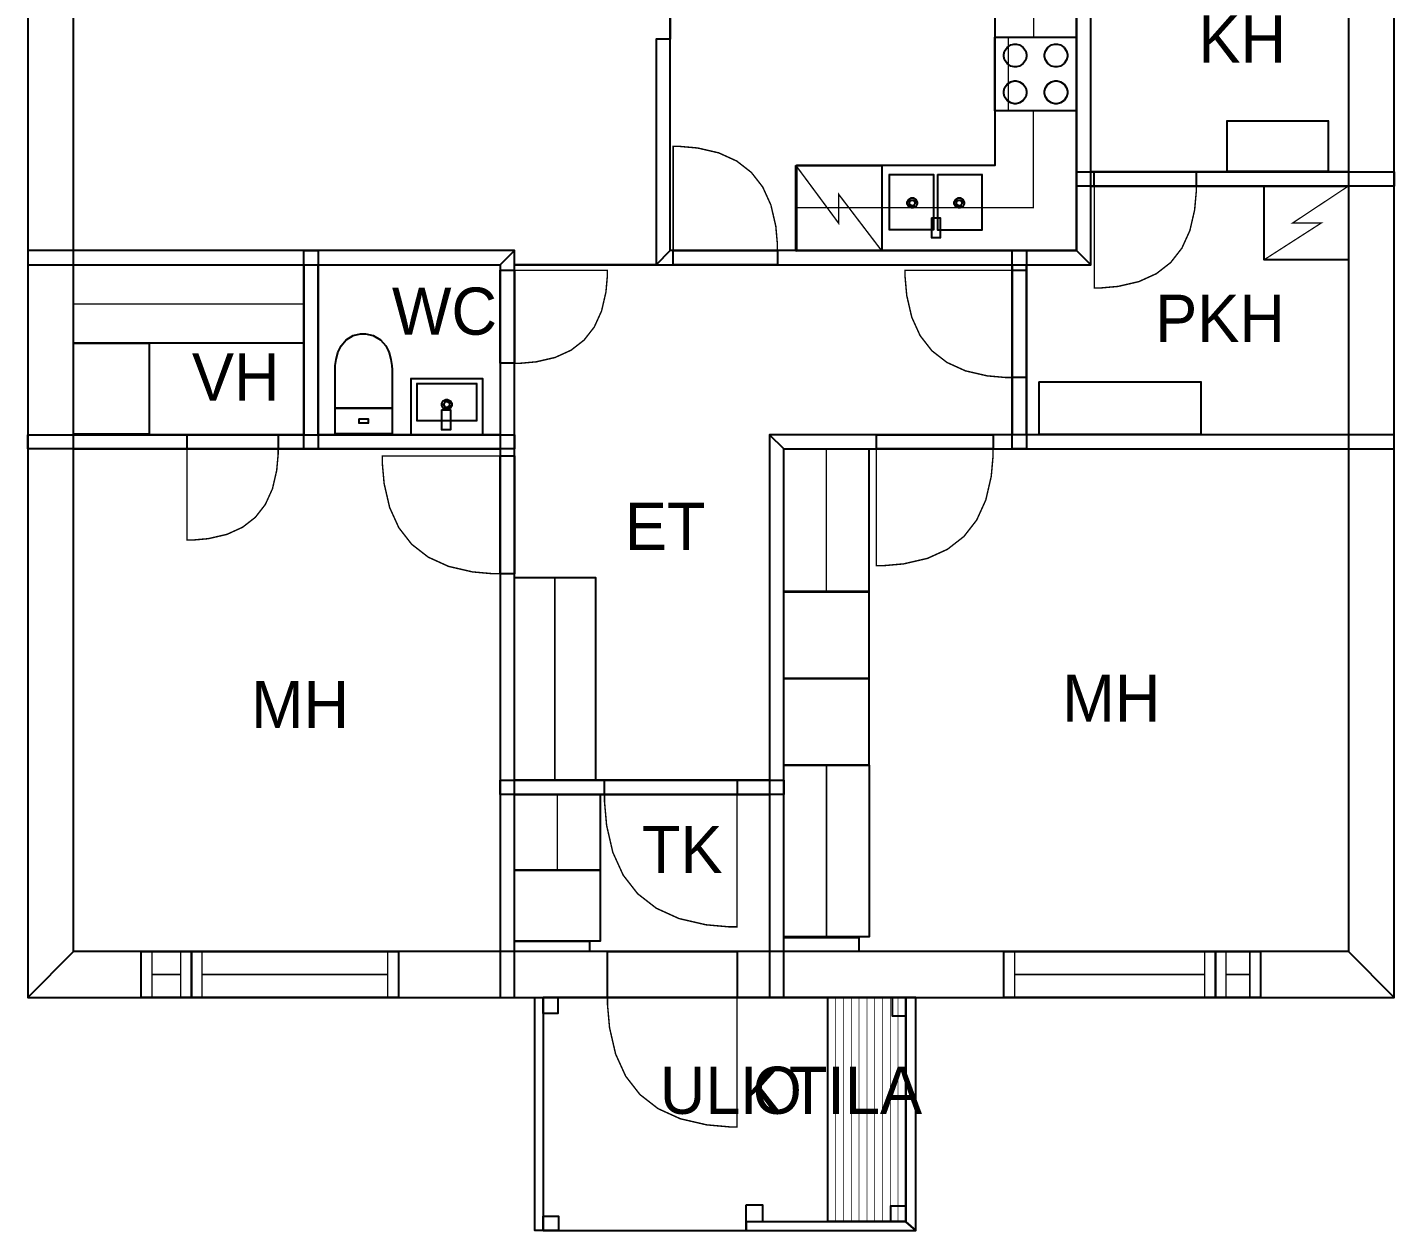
# Model space of a CAD drawing. Extents: x 0.6 to 11.9, y 0 to 13.3.
# Drawn here: x 0.63 to 10.59, y 0.01 to 8.78 of the extents above; entities that cross this region are included whole.
import ezdxf

# ---------------------------------------------------------------- set-up
doc = ezdxf.new("R2010")
doc.units = 0
doc.layers.get('0').update_dxf_attribs({"linetype": 'CONTINUOUS'})

msp = doc.modelspace()

# ---------------------------------------------------------------- linework, layer by layer
at = {"color": 0}
for points, const_width in [([(0.963542, 2.04454), (0.963542, 11.4457), (0.630208, 11.779), (0.630208, 1.71121), (0.963542, 2.04454)], 0.002083), ([(10.2536, 11.4457), (10.2536, 2.04454), (10.587, 1.71121), (10.587, 11.779), (10.2536, 11.4457)], 0.002083), ([(7.95888, 10.0922), (7.95888, 8.70594), (7.77544, 8.70594), (7.77544, 8.17156), (7.95751, 8.17156), (7.95751, 7.4656), (6.2251, 7.4656), (6.22721, 7.15153), (8.27149, 7.15218), (8.27061, 10.0895), (7.95888, 10.0922)], 0.010417), ([(7.67557, 10.0895), (7.67557, 7.77149), (6.23096, 7.77149), (6.23096, 7.15022), (8.27138, 7.15224), (8.27061, 10.0895), (7.67557, 10.0895)], 0.010417), ([(8.37565, 7.04807), (8.37565, 9.72933), (8.27149, 9.72933), (8.27149, 7.15224), (8.37565, 7.04807)], 0.002083), ([(5.2079, 8.69228), (5.2079, 7.04807), (5.31207, 7.15224), (5.31207, 8.69228), (5.2079, 8.69228)], 0.002083), ([(7.67626, 8.70708), (7.67626, 8.17117), (8.27106, 8.17117), (8.27106, 8.70708), (7.67626, 8.70708)], 0.010417), ([(7.82487, 8.491), (7.81674, 8.491), (7.79243, 8.49756), (7.76594, 8.5154), (7.74804, 8.54194), (7.74154, 8.56625), (7.74154, 8.57433), (7.74154, 8.58247), (7.74804, 8.60682), (7.76594, 8.63331), (7.79243, 8.65115), (7.81674, 8.65767), (7.82487, 8.65767), (7.83296, 8.65767), (7.85726, 8.65115), (7.88379, 8.63331), (7.90164, 8.60682), (7.90821, 8.58247), (7.90821, 8.57433), (7.90821, 8.56625), (7.90164, 8.54194), (7.88379, 8.5154), (7.85726, 8.49756), (7.83296, 8.491), (7.82487, 8.491)], 0.010417), ([(8.12207, 8.491), (8.11393, 8.491), (8.08963, 8.49756), (8.06315, 8.5154), (8.04525, 8.54194), (8.03874, 8.56625), (8.03874, 8.57433), (8.03874, 8.58247), (8.04525, 8.60682), (8.06315, 8.63331), (8.08963, 8.65115), (8.11393, 8.65767), (8.12207, 8.65767), (8.13015, 8.65767), (8.15446, 8.65115), (8.18099, 8.63331), (8.19883, 8.60682), (8.2054, 8.58247), (8.2054, 8.57433), (8.2054, 8.56625), (8.19883, 8.54194), (8.18099, 8.5154), (8.15446, 8.49756), (8.13015, 8.491), (8.12207, 8.491)], 0.010417), ([(7.82487, 8.22222), (7.81674, 8.22222), (7.79243, 8.22879), (7.76594, 8.24664), (7.74804, 8.27317), (7.74154, 8.29747), (7.74154, 8.30556), (7.74154, 8.31369), (7.74804, 8.338), (7.76594, 8.36447), (7.79243, 8.38238), (7.81674, 8.38889), (7.82487, 8.38889), (7.83296, 8.38889), (7.85726, 8.38238), (7.88379, 8.36447), (7.90164, 8.338), (7.90821, 8.31369), (7.90821, 8.30556), (7.90821, 8.29747), (7.90164, 8.27317), (7.88379, 8.24664), (7.85726, 8.22879), (7.83296, 8.22222), (7.82487, 8.22222)], 0.010417), ([(8.12207, 8.22222), (8.11393, 8.22222), (8.08963, 8.22879), (8.06315, 8.24664), (8.04525, 8.27317), (8.03874, 8.29747), (8.03874, 8.30556), (8.03874, 8.31369), (8.04525, 8.338), (8.06315, 8.36447), (8.08963, 8.38238), (8.11393, 8.38889), (8.12207, 8.38889), (8.13015, 8.38889), (8.15446, 8.38238), (8.18099, 8.36447), (8.19883, 8.338), (8.2054, 8.31369), (8.2054, 8.30556), (8.2054, 8.29747), (8.19883, 8.27317), (8.18099, 8.24664), (8.15446, 8.22879), (8.13015, 8.22222), (8.12207, 8.22222)], 0.010417), ([(9.36849, 8.0989), (10.1062, 8.0989), (10.1062, 7.72775), (9.36849, 7.72775), (9.36849, 8.0989)], 0.010417), ([(6.09261, 7.15224), (6.09261, 7.19678), (6.08074, 7.33035), (6.04508, 7.48469), (5.98574, 7.61529), (5.90261, 7.72211), (5.79579, 7.80524), (5.66521, 7.86458), (5.51085, 7.90022), (5.37728, 7.91206), (5.33279, 7.91206), (5.33279, 7.15224), (6.09261, 7.15224)], 0.010417), ([(6.22715, 7.77149), (6.85215, 7.77149), (6.85215, 7.15158), (6.22715, 7.15158), (6.22715, 7.77149)], 0.010417), ([(6.90842, 7.70822), (7.22874, 7.70822), (7.22874, 7.30311), (6.90842, 7.30311), (6.90842, 7.70822)], 0.010417), ([(7.26237, 7.70731), (7.58279, 7.70731), (7.58279, 7.30208), (7.26237, 7.30208), (7.26237, 7.70731)], 0.010417), ([(8.27149, 7.72715), (10.587, 7.72715), (10.587, 7.62299), (8.27149, 7.62299), (8.27149, 7.72715)], 0.002083), ([(8.40093, 7.72715), (9.14388, 7.72715), (9.14388, 7.62299), (8.40093, 7.62299), (8.40093, 7.72715)], 0.010417), ([(8.40093, 7.72715), (9.14388, 7.72715), (9.14388, 7.62299), (8.40093, 7.62299), (8.40093, 7.72715)], 0.010417), ([(9.14388, 7.62299), (9.14388, 7.57949), (9.13226, 7.44889), (9.09744, 7.29801), (9.03939, 7.17031), (8.95811, 7.06581), (8.85363, 6.98454), (8.72592, 6.92649), (8.57503, 6.89165), (8.44444, 6.88004), (8.40093, 6.88004), (8.40093, 7.62299), (9.14388, 7.62299)], 0.010417), ([(9.63872, 7.62294), (9.63872, 7.08513), (10.2529, 7.08513), (10.2529, 7.62294), (9.63872, 7.62294)], 0.008964), ([(7.03825, 7.49989), (7.03825, 7.50635), (7.04889, 7.52572), (7.06825, 7.53635), (7.07471, 7.53635), (7.08111, 7.53635), (7.10047, 7.52572), (7.11117, 7.50635), (7.11117, 7.49989), (7.11117, 7.49349), (7.10047, 7.47413), (7.08111, 7.46343), (7.07471, 7.46343), (7.06825, 7.46343), (7.04889, 7.47413), (7.03825, 7.49349), (7.03825, 7.49989)], 0.008333), ([(7.05388, 7.49989), (7.05388, 7.50358), (7.05994, 7.51465), (7.07101, 7.52072), (7.07471, 7.52072), (7.07835, 7.52072), (7.08942, 7.51465), (7.09554, 7.50358), (7.09554, 7.49989), (7.09554, 7.49625), (7.08942, 7.48519), (7.07835, 7.47906), (7.07471, 7.47906), (7.07101, 7.47906), (7.05994, 7.48519), (7.05388, 7.49625), (7.05388, 7.49989)], 0.008333), ([(7.38108, 7.49989), (7.38108, 7.50635), (7.39171, 7.52572), (7.41108, 7.53635), (7.41754, 7.53635), (7.42393, 7.53635), (7.44331, 7.52572), (7.454, 7.50635), (7.454, 7.49989), (7.454, 7.49349), (7.44331, 7.47413), (7.42393, 7.46343), (7.41754, 7.46343), (7.41108, 7.46343), (7.39171, 7.47413), (7.38108, 7.49349), (7.38108, 7.49989)], 0.008333), ([(7.39671, 7.49989), (7.39671, 7.50358), (7.40278, 7.51465), (7.41385, 7.52072), (7.41754, 7.52072), (7.42117, 7.52072), (7.43224, 7.51465), (7.43837, 7.50358), (7.43837, 7.49989), (7.43837, 7.49625), (7.43224, 7.48519), (7.42117, 7.47906), (7.41754, 7.47906), (7.41385, 7.47906), (7.40278, 7.48519), (7.39671, 7.49625), (7.39671, 7.49989)], 0.008333), ([(7.21674, 7.39019), (7.27924, 7.39019), (7.27924, 7.24436), (7.21674, 7.24436), (7.21674, 7.39019)], 0.010417), ([(0.630208, 7.04807), (4.07178, 7.04807), (4.17594, 7.15224), (0.630208, 7.15224), (0.630208, 7.04807)], 0.002083), ([(2.64128, 7.15224), (2.74544, 7.15224), (2.74544, 5.70714), (2.64128, 5.70714), (2.64128, 7.15224)], 0.002083), ([(4.07178, 7.04807), (4.07178, 1.71121), (4.17594, 1.71121), (4.17594, 7.15224), (4.07178, 7.04807)], 0.002083), ([(5.2079, 7.04807), (8.37565, 7.04807), (8.27149, 7.15224), (5.31207, 7.15224), (5.2079, 7.04807)], 0.002083), ([(5.33279, 7.15224), (6.09261, 7.15224), (6.09261, 7.04807), (5.33279, 7.04807), (5.33279, 7.15224)], 0.010417), ([(5.33279, 7.15224), (6.09261, 7.15224), (6.09261, 7.04807), (5.33279, 7.04807), (5.33279, 7.15224)], 0.010417), ([(7.80388, 7.15224), (7.90804, 7.15224), (7.90804, 5.70714), (7.80388, 5.70714), (7.80388, 7.15224)], 0.002083), ([(0.963596, 7.04807), (2.64085, 7.04807), (2.64085, 6.47775), (0.963596, 6.47775), (0.963596, 7.04807)], 0.010417), ([(4.07178, 7.009), (4.17594, 7.009), (4.17594, 6.33132), (4.07178, 6.33132), (4.07178, 7.009)], 0.010417), ([(4.07178, 7.009), (4.17594, 7.009), (4.17594, 6.33132), (4.07178, 6.33132), (4.07178, 7.009)], 0.010417), ([(4.17594, 6.33132), (4.21565, 6.33132), (4.33479, 6.34196), (4.47244, 6.37369), (4.58897, 6.42665), (4.68425, 6.50082), (4.7584, 6.59608), (4.81136, 6.71262), (4.8431, 6.85026), (4.85374, 6.9694), (4.85374, 7.00911), (4.17594, 7.00911), (4.17594, 6.33132)], 0.010417), ([(7.80388, 6.2276), (7.75803, 6.2276), (7.62067, 6.23986), (7.46197, 6.27647), (7.32764, 6.33751), (7.21772, 6.42296), (7.13226, 6.53288), (7.07124, 6.66715), (7.03461, 6.8259), (7.0224, 6.96326), (7.0224, 7.009), (7.80388, 7.009), (7.80388, 6.2276)], 0.010417), ([(7.80388, 7.009), (7.90804, 7.009), (7.90804, 6.2276), (7.80388, 6.2276), (7.80388, 7.009)], 0.010417), ([(7.80388, 7.009), (7.90804, 7.009), (7.90804, 6.2276), (7.80388, 6.2276), (7.80388, 7.009)], 0.010417), ([(0.963596, 6.47775), (0.963596, 5.81401), (1.51535, 5.81401), (1.51535, 6.47775), (0.963596, 6.47775)], 0.010417), ([(2.86931, 6.27214), (2.86931, 6.27214), (2.86919, 6.2839), (2.87082, 6.31489), (2.87696, 6.35872), (2.8904, 6.4089), (2.91396, 6.45915), (2.95042, 6.50299), (3.00261, 6.53396), (3.05567, 6.54568), (3.07335, 6.54568), (3.09164, 6.54568), (3.14649, 6.53396), (3.20053, 6.50299), (3.23833, 6.45915), (3.26281, 6.4089), (3.27681, 6.35872), (3.28321, 6.31489), (3.28494, 6.2839), (3.28489, 6.27214), (3.28489, 6.27214), (3.28592, 6.00379), (2.86931, 6.00379), (2.86931, 6.27214)], 0.010417), ([(3.42339, 6.22125), (3.94342, 6.22125), (3.94342, 5.81131), (3.42339, 5.81131), (3.42339, 6.22125)], 0.010417), ([(3.46674, 6.18494), (3.90007, 6.18494), (3.90007, 5.91238), (3.46674, 5.91238), (3.46674, 6.18494)], 0.010417), ([(8.00043, 6.19694), (9.17763, 6.19694), (9.17763, 5.81164), (8.00043, 5.81164), (8.00043, 6.19694)], 0.010417), ([(2.86931, 6.00379), (3.28586, 6.00379), (3.28586, 5.81651), (2.86931, 5.81651), (2.86931, 6.00379)], 0.010417), ([(3.64697, 5.99132), (3.70947, 5.99132), (3.70947, 5.84549), (3.64697, 5.84549), (3.64697, 5.99132)], 0.010417), ([(3.64697, 6.03131), (3.64697, 6.03776), (3.65761, 6.05713), (3.67697, 6.06776), (3.68343, 6.06776), (3.68983, 6.06776), (3.70921, 6.05713), (3.71989, 6.03776), (3.71989, 6.03131), (3.71989, 6.0249), (3.70921, 6.00553), (3.68983, 5.99485), (3.68343, 5.99485), (3.67697, 5.99485), (3.65761, 6.00553), (3.64697, 6.0249), (3.64697, 6.03131)], 0.008333), ([(3.6626, 6.03131), (3.6626, 6.035), (3.66868, 6.04606), (3.67974, 6.05214), (3.68343, 6.05214), (3.68707, 6.05214), (3.69814, 6.04606), (3.70426, 6.035), (3.70426, 6.03131), (3.70426, 6.02767), (3.69814, 6.0166), (3.68707, 6.01047), (3.68343, 6.01047), (3.67974, 6.01047), (3.66868, 6.0166), (3.6626, 6.02767), (3.6626, 6.03131)], 0.008333), ([(3.04449, 5.92594), (3.11074, 5.92594), (3.11074, 5.89442), (3.04449, 5.89442), (3.04449, 5.92594)], 0.010417), ([(0.630208, 5.81131), (4.17594, 5.81131), (4.17594, 5.70714), (0.630208, 5.70714), (0.630208, 5.81131)], 0.002083), ([(1.79101, 5.81131), (2.45492, 5.81131), (2.45492, 5.70714), (1.79101, 5.70714), (1.79101, 5.81131)], 0.010417), ([(1.79101, 5.81131), (2.45492, 5.81131), (2.45492, 5.70714), (1.79101, 5.70714), (1.79101, 5.81131)], 0.010417), ([(10.587, 5.81131), (6.03543, 5.81131), (6.1396, 5.70714), (10.587, 5.70714), (10.587, 5.81131)], 0.002083), ([(6.03543, 5.81131), (6.03543, 1.71121), (6.1396, 1.71121), (6.1396, 5.70714), (6.03543, 5.81131)], 0.002083), ([(6.81332, 5.81131), (7.66374, 5.81131), (7.66374, 5.70714), (6.81332, 5.70714), (6.81332, 5.81131)], 0.010417), ([(6.81332, 5.81131), (7.66374, 5.81131), (7.66374, 5.70714), (6.81332, 5.70714), (6.81332, 5.81131)], 0.010417), ([(2.45492, 5.70714), (2.45492, 5.66824), (2.4445, 5.55154), (2.41342, 5.41672), (2.36149, 5.30257), (2.2889, 5.20921), (2.19553, 5.13661), (2.08137, 5.08469), (1.94656, 5.0536), (1.82986, 5.04318), (1.79096, 5.04318), (1.79096, 5.70714), (2.45492, 5.70714)], 0.010417), ([(6.1396, 5.70714), (6.1396, 4.66797), (6.7595, 4.66797), (6.7595, 5.70714), (6.1396, 5.70714)], 0.010417), ([(7.66374, 5.70714), (7.66374, 5.65733), (7.65044, 5.50782), (7.61057, 5.33507), (7.54411, 5.18886), (7.45111, 5.06928), (7.33149, 4.97624), (7.18528, 4.90978), (7.01253, 4.8699), (6.86301, 4.85661), (6.81321, 4.85661), (6.81321, 5.70714), (7.66374, 5.70714)], 0.010417), ([(4.07178, 4.79796), (4.02149, 4.79796), (3.87061, 4.81142), (3.69629, 4.85161), (3.54883, 4.91868), (3.42817, 5.01253), (3.33431, 5.13319), (3.26725, 5.28071), (3.22706, 5.45503), (3.21365, 5.60585), (3.21365, 5.65608), (4.07178, 5.65608), (4.07178, 4.79796)], 0.010417), ([(4.07178, 5.65608), (4.17594, 5.65608), (4.17594, 4.79796), (4.07178, 4.79796), (4.07178, 5.65608)], 0.010417), ([(4.07178, 5.65608), (4.17594, 5.65608), (4.17594, 4.79796), (4.07178, 4.79796), (4.07178, 5.65608)], 0.010417), ([(4.176, 4.77061), (4.176, 3.29449), (4.76617, 3.29449), (4.76617, 4.77061), (4.176, 4.77061)], 0.010417), ([(6.1396, 4.66585), (6.1396, 4.0345), (6.75846, 4.0345), (6.75846, 4.66585), (6.1396, 4.66585)], 0.010417), ([(6.1396, 4.0345), (6.1396, 3.40315), (6.75846, 3.40315), (6.75846, 4.0345), (6.1396, 4.0345)], 0.010417), ([(6.14008, 3.40315), (6.14008, 2.15315), (6.76031, 2.15315), (6.76031, 3.40315), (6.14008, 3.40315)], 0.010417), ([(4.07178, 3.29443), (6.1396, 3.29443), (6.1396, 3.19026), (4.07178, 3.19026), (4.07178, 3.29443)], 0.002083), ([(4.83301, 3.29443), (5.79833, 3.29443), (5.79833, 3.19026), (4.83301, 3.19026), (4.83301, 3.29443)], 0.010417), ([(4.83301, 3.29443), (5.79833, 3.29443), (5.79833, 3.19026), (4.83301, 3.19026), (4.83301, 3.29443)], 0.010417), ([(4.17649, 3.19026), (4.17649, 2.63775), (4.80149, 2.63775), (4.80149, 3.19026), (4.17649, 3.19026)], 0.010417), ([(4.83301, 3.19026), (4.83301, 3.13374), (4.8481, 2.96403), (4.89333, 2.76796), (4.96875, 2.60206), (5.07433, 2.46631), (5.21007, 2.36074), (5.37597, 2.28532), (5.57206, 2.24007), (5.74175, 2.22499), (5.79833, 2.22499), (5.79833, 3.19026), (4.83301, 3.19026)], 0.010417), ([(4.17649, 2.63775), (4.17649, 2.12142), (4.80149, 2.12142), (4.80149, 2.63775), (4.17649, 2.63775)], 0.010417), ([(4.17725, 2.12061), (4.17725, 2.04454), (4.7231, 2.04454), (4.7231, 2.12061), (4.17725, 2.12061)], 0.00761), ([(6.14031, 2.14871), (6.14031, 2.04454), (6.68614, 2.04454), (6.68614, 2.14871), (6.14031, 2.14871)], 0.010417), ([(10.2536, 2.04454), (0.963542, 2.04454), (0.630208, 1.71121), (10.587, 1.71121), (10.2536, 2.04454)], 0.002083), ([(1.45779, 2.04454), (1.82281, 2.04454), (1.82281, 1.71121), (1.45779, 1.71121), (1.45779, 2.04454)], 0.010417), ([(1.45779, 2.04454), (1.82281, 2.04454), (1.82281, 1.71121), (1.45779, 1.71121), (1.45779, 2.04454)], 0.010417), ([(1.82281, 2.04454), (3.33176, 2.04454), (3.33176, 1.71121), (1.82281, 1.71121), (1.82281, 2.04454)], 0.010417), ([(1.82281, 2.04454), (3.33176, 2.04454), (3.33176, 1.71121), (1.82281, 1.71121), (1.82281, 2.04454)], 0.010417), ([(4.85471, 2.04454), (5.79833, 2.04454), (5.79833, 1.71121), (4.85471, 1.71121), (4.85471, 2.04454)], 0.010417), ([(4.85471, 2.04454), (5.79833, 2.04454), (5.79833, 1.71121), (4.85471, 1.71121), (4.85471, 2.04454)], 0.010417), ([(7.74311, 2.04454), (9.28331, 2.04454), (9.28331, 1.71121), (7.74311, 1.71121), (7.74311, 2.04454)], 0.010417), ([(7.74311, 2.04454), (9.28331, 2.04454), (9.28331, 1.71121), (7.74311, 1.71121), (7.74311, 2.04454)], 0.010417), ([(9.28331, 2.04454), (9.61268, 2.04454), (9.61268, 1.71121), (9.28331, 1.71121), (9.28331, 2.04454)], 0.010417), ([(9.28331, 2.04454), (9.61268, 2.04454), (9.61268, 1.71121), (9.28331, 1.71121), (9.28331, 2.04454)], 0.010417), ([(4.32428, 1.71121), (4.38678, 1.71121), (4.38678, 0.013726), (4.32428, 0.013726), (4.32428, 1.71121)], 0.002083), ([(4.38678, 1.71121), (4.38678, 0.013726), (5.86583, 0.013726), (5.86583, 0.076226), (7.02821, 0.077582), (7.02821, 1.71121), (4.38678, 1.71121)], 0.002083), ([(4.85471, 1.71121), (4.85471, 1.65593), (4.86942, 1.49007), (4.91363, 1.29839), (4.98736, 1.13623), (5.0906, 1.00353), (5.22325, 0.900282), (5.38547, 0.826606), (5.57715, 0.782335), (5.743, 0.767578), (5.79833, 0.767578), (5.79833, 1.71121), (4.85471, 1.71121)], 0.010417), ([(6.4599, 1.71121), (6.4599, 0.077528), (7.02826, 0.077528), (7.02826, 1.71121), (6.4599, 1.71121)], 0.010417), ([(7.02821, 1.71121), (7.02821, 0.076226), (7.10113, 0.013726), (7.10113, 1.71121), (7.02821, 1.71121)], 0.002083), ([(7.02821, 0.076226), (5.86583, 0.076226), (5.86583, 0.013726), (7.10113, 0.013726), (7.02821, 0.076226)], 0.002083)]:
    msp.add_lwpolyline(points, close=True, dxfattribs=dict(at, const_width=const_width))
for points in [[(0.963542, 2.04454), (0.963542, 11.4457), (0.630208, 11.779), (0.630208, 1.71121), (0.963542, 2.04454)], [(10.2536, 11.4457), (10.2536, 2.04454), (10.587, 1.71121), (10.587, 11.779), (10.2536, 11.4457)], [(8.37565, 7.04807), (8.37565, 9.72933), (8.27149, 9.72933), (8.27149, 7.15224), (8.37565, 7.04807)], [(5.2079, 8.69228), (5.2079, 7.04807), (5.31207, 7.15224), (5.31207, 8.69228), (5.2079, 8.69228)], [(8.27149, 7.72715), (10.587, 7.72715), (10.587, 7.62299), (8.27149, 7.62299), (8.27149, 7.72715)], [(0.630208, 7.04807), (4.07178, 7.04807), (4.17594, 7.15224), (0.630208, 7.15224), (0.630208, 7.04807)], [(2.64128, 7.15224), (2.74544, 7.15224), (2.74544, 5.70714), (2.64128, 5.70714), (2.64128, 7.15224)], [(4.07178, 7.04807), (4.07178, 1.71121), (4.17594, 1.71121), (4.17594, 7.15224), (4.07178, 7.04807)], [(5.2079, 7.04807), (8.37565, 7.04807), (8.27149, 7.15224), (5.31207, 7.15224), (5.2079, 7.04807)], [(7.80388, 7.15224), (7.90804, 7.15224), (7.90804, 5.70714), (7.80388, 5.70714), (7.80388, 7.15224)], [(0.630208, 5.81131), (4.17594, 5.81131), (4.17594, 5.70714), (0.630208, 5.70714), (0.630208, 5.81131)], [(10.587, 5.81131), (6.03543, 5.81131), (6.1396, 5.70714), (10.587, 5.70714), (10.587, 5.81131)], [(6.03543, 5.81131), (6.03543, 1.71121), (6.1396, 1.71121), (6.1396, 5.70714), (6.03543, 5.81131)], [(4.07178, 3.29443), (6.1396, 3.29443), (6.1396, 3.19026), (4.07178, 3.19026), (4.07178, 3.29443)], [(10.2536, 2.04454), (0.963542, 2.04454), (0.630208, 1.71121), (10.587, 1.71121), (10.2536, 2.04454)], [(4.38678, 1.71121), (4.49387, 1.71121), (4.49387, 1.59413), (4.38678, 1.59413), (4.38678, 1.71121)], [(6.93083, 1.71121), (7.02821, 1.71121), (7.02821, 1.57374), (6.93083, 1.57374), (6.93083, 1.71121)], [(4.38678, 0.117567), (4.49832, 0.117567), (4.49832, 0.013726), (4.38678, 0.013726), (4.38678, 0.117567)], [(5.86583, 0.199001), (5.98356, 0.199001), (5.98356, 0.076226), (5.86583, 0.076226), (5.86583, 0.199001)], [(6.91906, 0.192057), (7.02821, 0.192057), (7.02821, 0.077582), (6.91906, 0.077582), (6.91906, 0.192057)]]:
    msp.add_lwpolyline(points, close=True, dxfattribs=at)
at = {"color": 7, "const_width": 0.002083}
for points in [[(5.2079, 10.3088), (5.31207, 10.3088), (5.31207, 8.69228), (5.2079, 8.69228), (5.2079, 7.04807), (4.17594, 7.04807), (4.17594, 7.15224), (0.963542, 7.15224), (0.963542, 11.4457), (5.2079, 11.4457), (5.2079, 10.3088)], [(8.27061, 9.57269), (8.27149, 9.57269), (8.27149, 7.15224), (5.31207, 7.15224), (5.31207, 11.4457), (8.27061, 11.4457), (8.27061, 9.57269)], [(8.37565, 9.57269), (10.2536, 9.57269), (10.2536, 7.72715), (8.37565, 7.72715), (8.37565, 9.57269)], [(10.2536, 5.81131), (7.90804, 5.81131), (7.90804, 7.04807), (8.37565, 7.04807), (8.37565, 7.62299), (10.2536, 7.62299), (10.2536, 5.81131)], [(0.963542, 7.04807), (2.64128, 7.04807), (2.64128, 5.81131), (0.963542, 5.81131), (0.963542, 7.04807)], [(2.74544, 7.04807), (4.07178, 7.04807), (4.07178, 5.81131), (2.74544, 5.81131), (2.74544, 7.04807)], [(7.80388, 5.81131), (6.03543, 5.81131), (6.03543, 3.29443), (4.17594, 3.29443), (4.17594, 7.04807), (7.80388, 7.04807), (7.80388, 5.81131)], [(0.963542, 5.70714), (4.07178, 5.70714), (4.07178, 2.04454), (0.963542, 2.04454), (0.963542, 5.70714)], [(6.1396, 5.70714), (10.2536, 5.70714), (10.2536, 2.04454), (6.1396, 2.04454), (6.1396, 5.70714)], [(4.17594, 3.19026), (6.03543, 3.19026), (6.03543, 2.04454), (4.17594, 2.04454), (4.17594, 3.19026)]]:
    msp.add_lwpolyline(points, close=True, dxfattribs=at)
at = {"color": 7}
for points in [[(5.2079, 10.3088), (5.31207, 10.3088), (5.31207, 8.69228), (5.2079, 8.69228), (5.2079, 7.04807), (4.17594, 7.04807), (4.17594, 7.15224), (0.963542, 7.15224), (0.963542, 11.4457), (5.2079, 11.4457), (5.2079, 10.3088)], [(8.27061, 9.57269), (8.27149, 9.57269), (8.27149, 7.15224), (5.31207, 7.15224), (5.31207, 11.4457), (8.27061, 11.4457), (8.27061, 9.57269)], [(7.67557, 10.0895), (7.67557, 7.77149), (6.23096, 7.77149), (6.23096, 7.15022), (8.27138, 7.15224), (8.27061, 10.0895), (7.67557, 10.0895)], [(8.37565, 9.57269), (10.2536, 9.57269), (10.2536, 7.72715), (8.37565, 7.72715), (8.37565, 9.57269)], [(7.67626, 8.70708), (8.27106, 8.70708), (8.27106, 8.17117), (7.67626, 8.17117), (7.67626, 8.70708)], [(7.82487, 8.491), (7.81674, 8.491), (7.79243, 8.49756), (7.76594, 8.5154), (7.74804, 8.54194), (7.74154, 8.56625), (7.74154, 8.57433), (7.74154, 8.58247), (7.74804, 8.60682), (7.76594, 8.63331), (7.79243, 8.65115), (7.81674, 8.65767), (7.82487, 8.65767), (7.83296, 8.65767), (7.85726, 8.65115), (7.88379, 8.63331), (7.90164, 8.60682), (7.90821, 8.58247), (7.90821, 8.57433), (7.90821, 8.56625), (7.90164, 8.54194), (7.88379, 8.5154), (7.85726, 8.49756), (7.83296, 8.491), (7.82487, 8.491)], [(8.12207, 8.491), (8.11393, 8.491), (8.08963, 8.49756), (8.06315, 8.5154), (8.04525, 8.54194), (8.03874, 8.56625), (8.03874, 8.57433), (8.03874, 8.58247), (8.04525, 8.60682), (8.06315, 8.63331), (8.08963, 8.65115), (8.11393, 8.65767), (8.12207, 8.65767), (8.13015, 8.65767), (8.15446, 8.65115), (8.18099, 8.63331), (8.19883, 8.60682), (8.2054, 8.58247), (8.2054, 8.57433), (8.2054, 8.56625), (8.19883, 8.54194), (8.18099, 8.5154), (8.15446, 8.49756), (8.13015, 8.491), (8.12207, 8.491)], [(7.82487, 8.22222), (7.81674, 8.22222), (7.79243, 8.22879), (7.76594, 8.24664), (7.74804, 8.27317), (7.74154, 8.29747), (7.74154, 8.30556), (7.74154, 8.31369), (7.74804, 8.338), (7.76594, 8.36447), (7.79243, 8.38238), (7.81674, 8.38889), (7.82487, 8.38889), (7.83296, 8.38889), (7.85726, 8.38238), (7.88379, 8.36447), (7.90164, 8.338), (7.90821, 8.31369), (7.90821, 8.30556), (7.90821, 8.29747), (7.90164, 8.27317), (7.88379, 8.24664), (7.85726, 8.22879), (7.83296, 8.22222), (7.82487, 8.22222)], [(8.12207, 8.22222), (8.11393, 8.22222), (8.08963, 8.22879), (8.06315, 8.24664), (8.04525, 8.27317), (8.03874, 8.29747), (8.03874, 8.30556), (8.03874, 8.31369), (8.04525, 8.338), (8.06315, 8.36447), (8.08963, 8.38238), (8.11393, 8.38889), (8.12207, 8.38889), (8.13015, 8.38889), (8.15446, 8.38238), (8.18099, 8.36447), (8.19883, 8.338), (8.2054, 8.31369), (8.2054, 8.30556), (8.2054, 8.29747), (8.19883, 8.27317), (8.18099, 8.24664), (8.15446, 8.22879), (8.13015, 8.22222), (8.12207, 8.22222)], [(9.36849, 8.0989), (10.1062, 8.0989), (10.1062, 7.72775), (9.36849, 7.72775), (9.36849, 8.0989)], [(6.22715, 7.77149), (6.85215, 7.77149), (6.85215, 7.15158), (6.22715, 7.15158), (6.22715, 7.77149)], [(6.90842, 7.70822), (7.22874, 7.70822), (7.22874, 7.30311), (6.90842, 7.30311), (6.90842, 7.70822)], [(7.26237, 7.70731), (7.58279, 7.70731), (7.58279, 7.30208), (7.26237, 7.30208), (7.26237, 7.70731)], [(8.40093, 7.72715), (9.14388, 7.72715), (9.14388, 7.62299), (8.40093, 7.62299), (8.40093, 7.72715)], [(8.40093, 7.72715), (9.14388, 7.72715), (9.14388, 7.62299), (8.40093, 7.62299), (8.40093, 7.72715)], [(10.2536, 5.81131), (7.90804, 5.81131), (7.90804, 7.04807), (8.37565, 7.04807), (8.37565, 7.62299), (10.2536, 7.62299), (10.2536, 5.81131)], [(9.63872, 7.62294), (10.2529, 7.62294), (10.2529, 7.08513), (9.63872, 7.08513), (9.63872, 7.62294)], [(7.03825, 7.49989), (7.03825, 7.50635), (7.04889, 7.52572), (7.06825, 7.53635), (7.07471, 7.53635), (7.08111, 7.53635), (7.10047, 7.52572), (7.11117, 7.50635), (7.11117, 7.49989), (7.11117, 7.49349), (7.10047, 7.47413), (7.08111, 7.46343), (7.07471, 7.46343), (7.06825, 7.46343), (7.04889, 7.47413), (7.03825, 7.49349), (7.03825, 7.49989)], [(7.05388, 7.49989), (7.05388, 7.50358), (7.05994, 7.51465), (7.07101, 7.52072), (7.07471, 7.52072), (7.07835, 7.52072), (7.08942, 7.51465), (7.09554, 7.50358), (7.09554, 7.49989), (7.09554, 7.49625), (7.08942, 7.48519), (7.07835, 7.47906), (7.07471, 7.47906), (7.07101, 7.47906), (7.05994, 7.48519), (7.05388, 7.49625), (7.05388, 7.49989)], [(7.38108, 7.49989), (7.38108, 7.50635), (7.39171, 7.52572), (7.41108, 7.53635), (7.41754, 7.53635), (7.42393, 7.53635), (7.44331, 7.52572), (7.454, 7.50635), (7.454, 7.49989), (7.454, 7.49349), (7.44331, 7.47413), (7.42393, 7.46343), (7.41754, 7.46343), (7.41108, 7.46343), (7.39171, 7.47413), (7.38108, 7.49349), (7.38108, 7.49989)], [(7.39671, 7.49989), (7.39671, 7.50358), (7.40278, 7.51465), (7.41385, 7.52072), (7.41754, 7.52072), (7.42117, 7.52072), (7.43224, 7.51465), (7.43837, 7.50358), (7.43837, 7.49989), (7.43837, 7.49625), (7.43224, 7.48519), (7.42117, 7.47906), (7.41754, 7.47906), (7.41385, 7.47906), (7.40278, 7.48519), (7.39671, 7.49625), (7.39671, 7.49989)], [(7.21674, 7.39019), (7.27924, 7.39019), (7.27924, 7.24436), (7.21674, 7.24436), (7.21674, 7.39019)], [(5.33279, 7.15224), (6.09261, 7.15224), (6.09261, 7.04807), (5.33279, 7.04807), (5.33279, 7.15224)], [(5.33279, 7.15224), (6.09261, 7.15224), (6.09261, 7.04807), (5.33279, 7.04807), (5.33279, 7.15224)], [(0.963542, 7.04807), (2.64128, 7.04807), (2.64128, 5.81131), (0.963542, 5.81131), (0.963542, 7.04807)], [(0.963596, 7.04807), (2.64085, 7.04807), (2.64085, 6.47775), (0.963596, 6.47775), (0.963596, 7.04807)], [(2.74544, 7.04807), (4.07178, 7.04807), (4.07178, 5.81131), (2.74544, 5.81131), (2.74544, 7.04807)], [(4.07178, 7.009), (4.17594, 7.009), (4.17594, 6.33132), (4.07178, 6.33132), (4.07178, 7.009)], [(4.07178, 7.009), (4.17594, 7.009), (4.17594, 6.33132), (4.07178, 6.33132), (4.07178, 7.009)], [(7.80388, 5.81131), (6.03543, 5.81131), (6.03543, 3.29443), (4.17594, 3.29443), (4.17594, 7.04807), (7.80388, 7.04807), (7.80388, 5.81131)], [(7.80388, 7.009), (7.90804, 7.009), (7.90804, 6.2276), (7.80388, 6.2276), (7.80388, 7.009)], [(7.80388, 7.009), (7.90804, 7.009), (7.90804, 6.2276), (7.80388, 6.2276), (7.80388, 7.009)], [(0.963596, 6.47775), (1.51535, 6.47775), (1.51535, 5.81401), (0.963596, 5.81401), (0.963596, 6.47775)], [(2.86931, 6.27214), (2.86931, 6.27214), (2.86919, 6.2839), (2.87082, 6.31489), (2.87696, 6.35872), (2.8904, 6.4089), (2.91396, 6.45915), (2.95042, 6.50299), (3.00261, 6.53396), (3.05567, 6.54568), (3.07335, 6.54568), (3.09164, 6.54568), (3.14649, 6.53396), (3.20053, 6.50299), (3.23833, 6.45915), (3.26281, 6.4089), (3.27681, 6.35872), (3.28321, 6.31489), (3.28494, 6.2839), (3.28489, 6.27214), (3.28489, 6.27214), (3.28592, 6.00379), (2.86931, 6.00379), (2.86931, 6.27214)], [(3.42339, 6.22125), (3.94342, 6.22125), (3.94342, 5.81131), (3.42339, 5.81131), (3.42339, 6.22125)], [(3.46674, 6.18494), (3.90007, 6.18494), (3.90007, 5.91238), (3.46674, 5.91238), (3.46674, 6.18494)], [(8.00043, 6.19694), (9.17763, 6.19694), (9.17763, 5.81164), (8.00043, 5.81164), (8.00043, 6.19694)], [(2.86931, 6.00379), (3.28586, 6.00379), (3.28586, 5.81651), (2.86931, 5.81651), (2.86931, 6.00379)], [(3.64697, 6.03131), (3.64697, 6.03776), (3.65761, 6.05713), (3.67697, 6.06776), (3.68343, 6.06776), (3.68983, 6.06776), (3.70921, 6.05713), (3.71989, 6.03776), (3.71989, 6.03131), (3.71989, 6.0249), (3.70921, 6.00553), (3.68983, 5.99485), (3.68343, 5.99485), (3.67697, 5.99485), (3.65761, 6.00553), (3.64697, 6.0249), (3.64697, 6.03131)], [(3.64697, 5.99132), (3.70947, 5.99132), (3.70947, 5.84549), (3.64697, 5.84549), (3.64697, 5.99132)], [(3.6626, 6.03131), (3.6626, 6.035), (3.66868, 6.04606), (3.67974, 6.05214), (3.68343, 6.05214), (3.68707, 6.05214), (3.69814, 6.04606), (3.70426, 6.035), (3.70426, 6.03131), (3.70426, 6.02767), (3.69814, 6.0166), (3.68707, 6.01047), (3.68343, 6.01047), (3.67974, 6.01047), (3.66868, 6.0166), (3.6626, 6.02767), (3.6626, 6.03131)], [(3.04449, 5.92594), (3.11074, 5.92594), (3.11074, 5.89442), (3.04449, 5.89442), (3.04449, 5.92594)], [(1.79101, 5.81131), (2.45492, 5.81131), (2.45492, 5.70714), (1.79101, 5.70714), (1.79101, 5.81131)], [(1.79101, 5.81131), (2.45492, 5.81131), (2.45492, 5.70714), (1.79101, 5.70714), (1.79101, 5.81131)], [(6.81332, 5.81131), (7.66374, 5.81131), (7.66374, 5.70714), (6.81332, 5.70714), (6.81332, 5.81131)], [(6.81332, 5.81131), (7.66374, 5.81131), (7.66374, 5.70714), (6.81332, 5.70714), (6.81332, 5.81131)], [(0.963542, 5.70714), (4.07178, 5.70714), (4.07178, 2.04454), (0.963542, 2.04454), (0.963542, 5.70714)], [(6.1396, 5.70714), (10.2536, 5.70714), (10.2536, 2.04454), (6.1396, 2.04454), (6.1396, 5.70714)], [(6.1396, 5.70714), (6.7595, 5.70714), (6.7595, 4.66797), (6.1396, 4.66797), (6.1396, 5.70714)], [(4.07178, 5.65608), (4.17594, 5.65608), (4.17594, 4.79796), (4.07178, 4.79796), (4.07178, 5.65608)], [(4.07178, 5.65608), (4.17594, 5.65608), (4.17594, 4.79796), (4.07178, 4.79796), (4.07178, 5.65608)], [(4.176, 4.77061), (4.76617, 4.77061), (4.76617, 3.29449), (4.176, 3.29449), (4.176, 4.77061)], [(6.1396, 4.66585), (6.75846, 4.66585), (6.75846, 4.0345), (6.1396, 4.0345), (6.1396, 4.66585)], [(6.1396, 4.0345), (6.75846, 4.0345), (6.75846, 3.40315), (6.1396, 3.40315), (6.1396, 4.0345)], [(6.14008, 3.40315), (6.76031, 3.40315), (6.76031, 2.15315), (6.14008, 2.15315), (6.14008, 3.40315)], [(4.83301, 3.29443), (5.79833, 3.29443), (5.79833, 3.19026), (4.83301, 3.19026), (4.83301, 3.29443)], [(4.83301, 3.29443), (5.79833, 3.29443), (5.79833, 3.19026), (4.83301, 3.19026), (4.83301, 3.29443)], [(4.17594, 3.19026), (6.03543, 3.19026), (6.03543, 2.04454), (4.17594, 2.04454), (4.17594, 3.19026)], [(4.17649, 3.19026), (4.80149, 3.19026), (4.80149, 2.63775), (4.17649, 2.63775), (4.17649, 3.19026)], [(4.17649, 2.63775), (4.80149, 2.63775), (4.80149, 2.12142), (4.17649, 2.12142), (4.17649, 2.63775)], [(4.17725, 2.12061), (4.7231, 2.12061), (4.7231, 2.04454), (4.17725, 2.04454), (4.17725, 2.12061)], [(6.14031, 2.14871), (6.68614, 2.14871), (6.68614, 2.04454), (6.14031, 2.04454), (6.14031, 2.14871)], [(1.45779, 2.04454), (1.82281, 2.04454), (1.82281, 1.71121), (1.45779, 1.71121), (1.45779, 2.04454)], [(1.45779, 2.04454), (1.82281, 2.04454), (1.82281, 1.71121), (1.45779, 1.71121), (1.45779, 2.04454)], [(1.82281, 2.04454), (3.33176, 2.04454), (3.33176, 1.71121), (1.82281, 1.71121), (1.82281, 2.04454)], [(1.82281, 2.04454), (3.33176, 2.04454), (3.33176, 1.71121), (1.82281, 1.71121), (1.82281, 2.04454)], [(4.85471, 2.04454), (5.79833, 2.04454), (5.79833, 1.71121), (4.85471, 1.71121), (4.85471, 2.04454)], [(4.85471, 2.04454), (5.79833, 2.04454), (5.79833, 1.71121), (4.85471, 1.71121), (4.85471, 2.04454)], [(7.74311, 2.04454), (9.28331, 2.04454), (9.28331, 1.71121), (7.74311, 1.71121), (7.74311, 2.04454)], [(7.74311, 2.04454), (9.28331, 2.04454), (9.28331, 1.71121), (7.74311, 1.71121), (7.74311, 2.04454)], [(9.28331, 2.04454), (9.61268, 2.04454), (9.61268, 1.71121), (9.28331, 1.71121), (9.28331, 2.04454)], [(9.28331, 2.04454), (9.61268, 2.04454), (9.61268, 1.71121), (9.28331, 1.71121), (9.28331, 2.04454)], [(4.32428, 1.71121), (4.38678, 1.71121), (4.38678, 0.013726), (4.32428, 0.013726), (4.32428, 1.71121)], [(4.38678, 1.71121), (4.38678, 0.013726), (5.86583, 0.013726), (5.86583, 0.076226), (7.02821, 0.077582), (7.02821, 1.71121), (4.38678, 1.71121)], [(6.4599, 1.71121), (7.02826, 1.71121), (7.02826, 0.077528), (6.4599, 0.077528), (6.4599, 1.71121)], [(7.02821, 1.71121), (7.02821, 0.076226), (7.10113, 0.013726), (7.10113, 1.71121), (7.02821, 1.71121)], [(7.02821, 0.076226), (5.86583, 0.076226), (5.86583, 0.013726), (7.10113, 0.013726), (7.02821, 0.076226)]]:
    msp.add_lwpolyline(points, close=True, dxfattribs=at)
at = {"color": 0}
for points, const_width in [([(6.85215, 7.15158), (6.53863, 7.56278), (6.53863, 7.352), (6.22825, 7.77149)], 0.010417), ([(10.2529, 7.62294), (9.84549, 7.35314), (10.0543, 7.35314), (9.63872, 7.08599)], 0.008964), ([(1.53592, 2.04454), (1.53592, 1.71121)], 0.010417), ([(1.74468, 2.04454), (1.74468, 1.71121)], 0.010417), ([(1.90093, 2.04454), (1.90093, 1.71121)], 0.010417), ([(3.25369, 2.04454), (3.25369, 1.71121)], 0.010417), ([(7.82124, 2.04454), (7.82124, 1.71121)], 0.010417), ([(9.20518, 2.04454), (9.20518, 1.71121)], 0.010417), ([(9.36143, 2.04454), (9.36143, 1.71121)], 0.010417), ([(9.53456, 2.04454), (9.53456, 1.71121)], 0.010417), ([(1.74468, 1.87788), (1.53592, 1.87788)], 0.010417), ([(3.25369, 1.87788), (1.90093, 1.87788)], 0.010417), ([(9.20518, 1.87788), (7.82124, 1.87788)], 0.010417), ([(9.53456, 1.87788), (9.36143, 1.87788)], 0.010417)]:
    msp.add_lwpolyline(points, dxfattribs=dict(at, const_width=const_width))
at = {"color": 253}
for points, const_width in [([(0.963596, 6.76292), (2.6409, 6.76292)], 0.010417), ([(6.44954, 4.66797), (6.44954, 5.70714)], 0.010417), ([(4.47108, 3.29449), (4.47108, 4.77061)], 0.010417), ([(6.45019, 2.15315), (6.45019, 3.40315)], 0.010417), ([(4.48899, 2.63775), (4.48899, 3.19032)], 0.010417), ([(6.51682, 1.71121), (6.51682, 0.077528)], 0.005208), ([(6.57362, 1.71121), (6.57362, 0.077528)], 0.005208), ([(6.63049, 1.71121), (6.63049, 0.077528)], 0.005208), ([(6.68728, 1.71121), (6.68728, 0.077528)], 0.005208), ([(6.74414, 1.71121), (6.74414, 0.077528)], 0.005208), ([(6.80094, 1.71121), (6.80094, 0.077528)], 0.005208), ([(6.85781, 1.71121), (6.85781, 0.077528)], 0.005208), ([(6.91461, 1.71121), (6.91461, 0.077528)], 0.005208), ([(6.9714, 1.71121), (6.9714, 0.077528)], 0.005208)]:
    msp.add_lwpolyline(points, dxfattribs=dict(at, const_width=const_width))

# ---------------------------------------------------------------- texts
at = {"color": 0}
for s, p in [('KH', (9.15968, 8.52275)), ('WC', (3.28382, 6.53958)), ('PKH', (8.84504, 6.48732)), ('VH', (1.82671, 6.06006)), ('ET', (4.981, 4.97192)), ('MH', (2.25769, 3.67361)), ('MH', (8.16775, 3.71983)), ('TK', (5.10571, 2.6174)), ('ULK', (5.23554, 0.862446)), ('O', (5.91315, 0.862446)), ('TILA', (6.17546, 0.862446))]:
    msp.add_text(s, height=0.34375, dxfattribs=at).set_placement(p)

doc.saveas('drawing.dxf')
